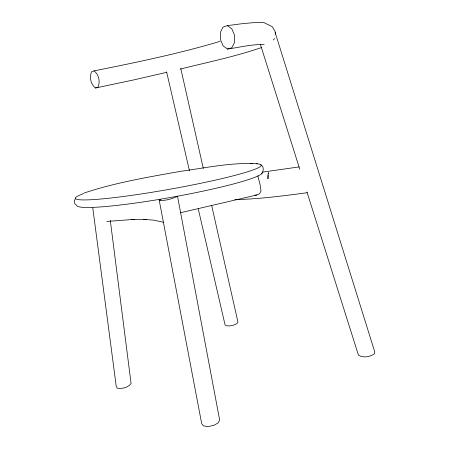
<?xml version="1.0" encoding="UTF-8"?>
<svg xmlns="http://www.w3.org/2000/svg" width="449" height="449" viewBox="0 0 449 449"><rect width="100%" height="100%" fill="white"/><g stroke="black" fill="none" stroke-linecap="round" stroke-linejoin="round"><path stroke-width="0.67" d="M268.306 175.368L267.946 178.825L267.829 175.419L268.597 172.607L268.451 173.988M275.198 34.085L275.445 32.171L272.307 26.699L264.018 22.646L256.407 22.45L243.588 23.511L227.306 25.644L222.957 27.12L220.364 32.468L220.448 39.619L223.153 45.916L227.486 49.031C239.637 47.442 251.833 44.019 264.152 44.681M75.483 198.43L74.281 200.967L74.826 203.717L76.908 205.62A94.211 8.565 -10.1 0 0 171.984 197.206A94.211 8.565 -10.1 0 0 262.362 172.388M261.649 173.741L262.923 171.237L263.277 169.368L262.839 166.652L260.886 164.732M273.318 39.961L274.62 38.547M176.552 196.791C171.226 198.991 164.985 201.073 159.21 200.187L201.719 423.783L203.492 425.921L208.072 426.55L213.69 425.405L218.13 422.941L219.673 420.124L177.507 196.207M159.21 200.187L160.209 199.597M180.307 212.77L256.935 194.967L259.623 193.744L260.992 190.948L260.016 184.343L257.833 175.812M219.943 41.409C178.595 53.717 136.294 62.422 94.032 70.891L91.596 71.722C89.205 77.121 90.653 84.412 95.491 87.993L133.246 80.023L166.759 72.311M84.266 192.963C115.449 182.597 148.007 177.147 180.279 171.366C205.777 167.926 231.493 162.156 257.328 163.795M261.576 47.521C234.979 56.636 207.376 62.332 180.128 69.084M95.491 87.993L97.938 87.269C100.436 81.858 98.96 74.433 94.032 70.891M227.486 49.031L231.847 47.746L234.558 42.453L234.535 35.151L231.746 28.702L227.306 25.644M299.056 166.916L262.536 172.13M307.234 192.711C283.224 195.916 259.129 199.07 234.883 199.631M106.789 221.436L134.217 219.393L131.203 219.393L146.728 219.37L143.416 219.37L153.855 220.145L163.481 222.266M254.987 195.141L256.935 194.967M260.347 44.288L299.797 169.307M306.97 192.037L358.442 355.159C363.213 358.251 369.864 356.893 374.365 353.874L374.719 351.808L275.108 32.356M166.596 71.834L189.439 170.71M198.262 208.892L225.044 324.812L226.442 325.8L229.804 325.895L233.828 325.054L236.949 323.6L237.959 322.107L211.619 205.277M180.812 68.635L203.302 168.386M92.769 207.865L116.274 386.623L117.2 388.155C122.094 388.986 128.004 387.672 131.086 383.553L110.302 220.42M256.289 163.711A94.346 7.627 -10.1 0 1 163.694 190.314A94.346 7.627 -10.1 0 1 83.772 193.508M250.245 163.616A94.346 7.627 -10.1 0 1 252.49 163.593M159.631 199.53A216.816 28.652 -15.1 0 1 160.703 199.996"/></g></svg>
